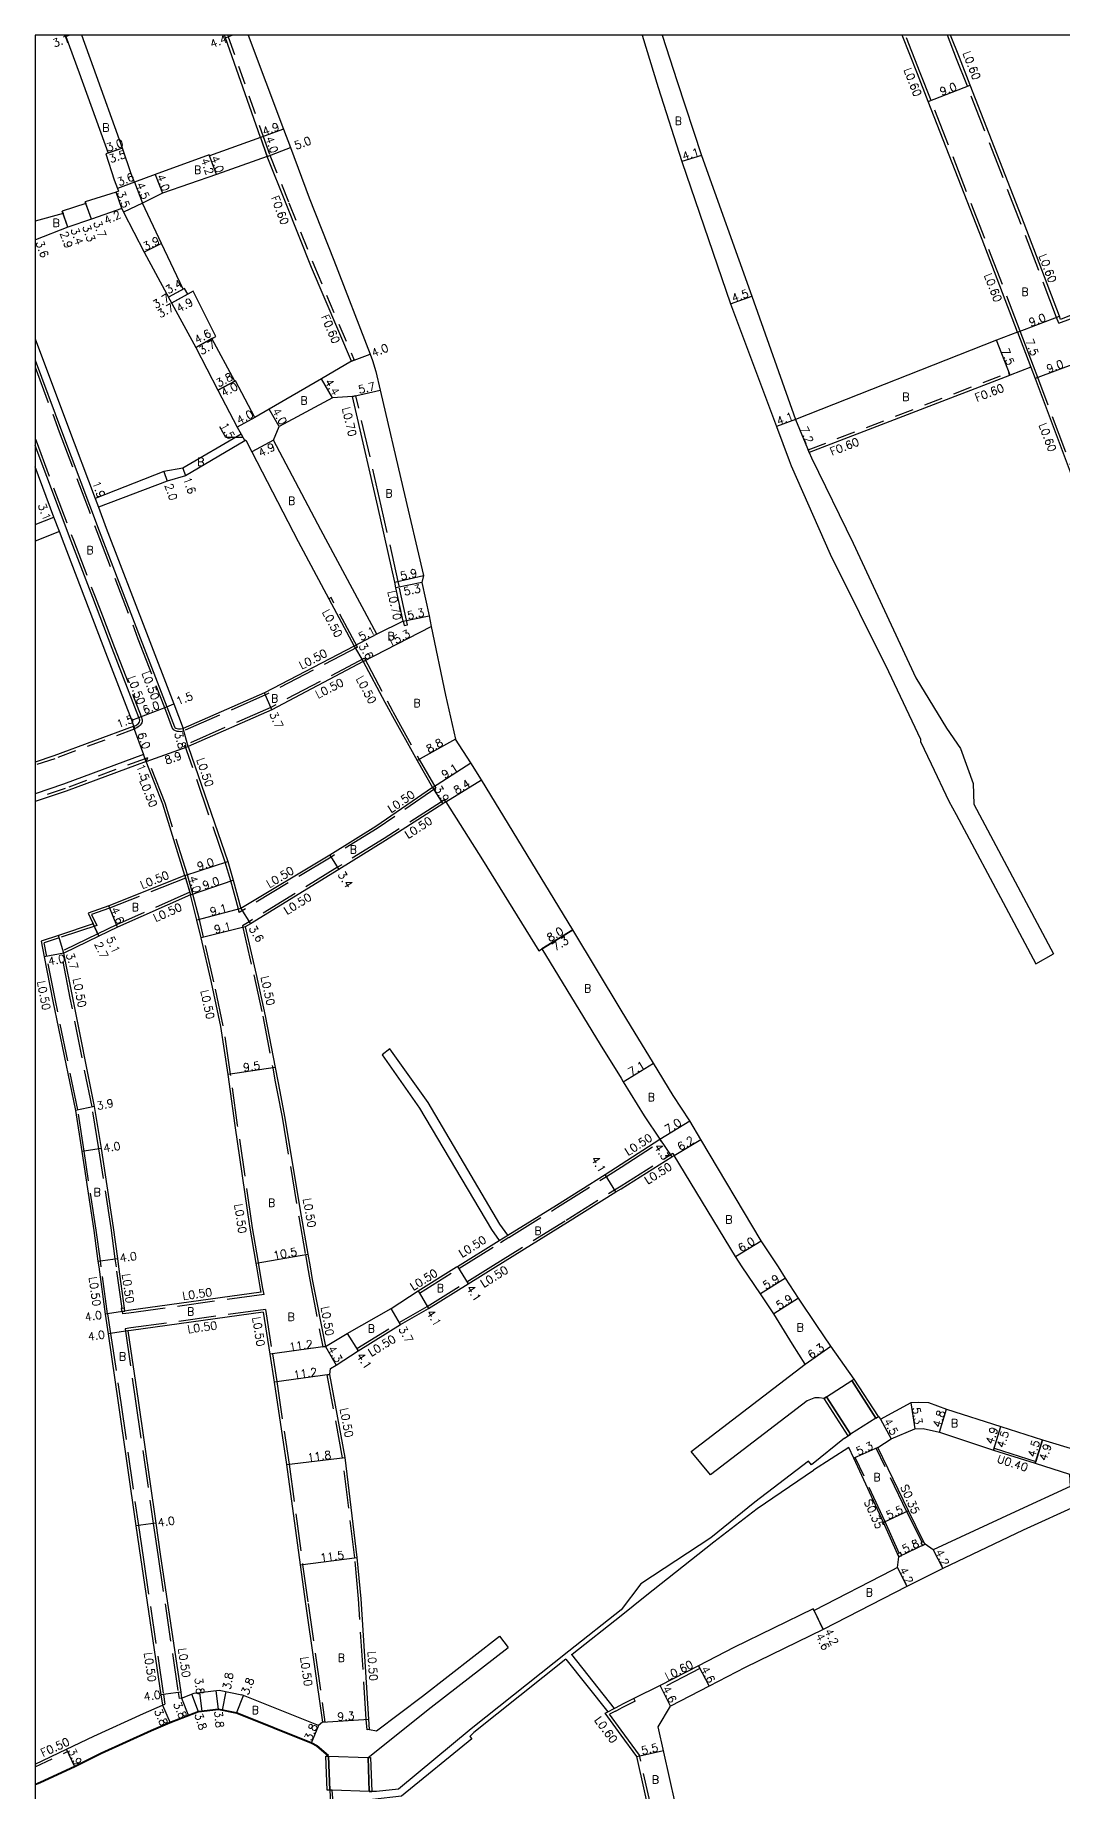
# Model space of a CAD drawing. Header units: metres. Extents: x -800 to 0, y -111000 to -110400.
# Drawn here: x -800 to -594.4, y -110751.3 to -110400 of the extents above; entities that cross this region are included whole.
import ezdxf

# ---------------------------------------------------------------- set-up
doc = ezdxf.new("R2010")
doc.units = ezdxf.units.M
doc.header["$LTSCALE"] = 2.5
doc.linetypes.add('22320', pattern=[2.5, 1.5, -1])
doc.linetypes.add('22330', pattern=[4, 3, -1])
for name, color, linetype in [('2101000', 7, 'Continuous'), ('2102000', 4, 'Continuous'), ('2102001', 191, 'Continuous'), ('2203000', 1, 'Continuous'), ('2213000', 3, 'Continuous'), ('2227000', 1, 'Continuous'), ('2231000', 4, 'Continuous'), ('2232000', 120, '22320'), ('2233000', 120, '22330'), ('2233300', 150, '22330'), ('2235000', 4, 'Continuous'), ('6132000', 60, '61320'), ('9201100', 215, 'Continuous'), ('9201500', 222, 'Continuous'), ('9201600', 215, 'Continuous'), ('9202100', 82, 'Continuous'), ('9203500', 155, 'Continuous'), ('999', 7, 'Continuous')]:
    doc.layers.add(name, color=color, linetype=linetype)
doc.layers.add('9301100', color=1, linetype='Continuous', lineweight=30)
doc.styles.add('Dm_Anotation', font='txt.shx', dxfattribs={"bigfont": 'pscdm.shx'})
doc.linetypes.add('61320', pattern='A,0,[3,dmdr.shx,S=0.25,R=0,X=0,Y=0],1.5,[3,dmdr.shx,S=0.25,R=0,X=0,Y=0]', length=1.5)

msp = doc.modelspace()

# ---------------------------------------------------------------- linework, layer by layer
at = {"layer": '2101000'}
for points in [[(-793.94, -110400), (-793.85, -110400.24), (-791.16, -110407.51)], [(-780.15, -110429.37), (-780.79, -110427.73), (-782.54, -110422.61), (-788.34, -110406.48), (-790.65, -110400)], [(-754.95, -110420.48), (-761.92, -110400.52), (-762.11, -110400)], [(-757.42, -110400), (-750.35, -110418.79), (-748.93, -110422.48), (-745.22, -110432.52), (-740.28, -110445.01), (-733.02, -110463.77), (-732.51, -110465.06), (-731.84, -110467.23), (-730.97, -110470.99), (-726.42, -110490.72), (-722.32, -110508.05), (-722.64, -110509.46), (-721.21, -110516.08), (-720.77, -110518.22), (-717.91, -110532), (-715.93, -110540.75)], [(-678.61, -110400), (-675.39, -110410.48), (-670.66, -110425.26), (-660.92, -110453.72), (-651.74, -110478.27), (-649.15, -110485.07)], [(-674.6, -110400), (-671.58, -110409.26), (-666.74, -110424.04), (-656.68, -110452.22), (-647.9, -110476.83)], [(-603.54, -110459.41), (-610.61, -110440.85), (-621.36, -110413.28), (-623.51, -110407.76), (-626.58, -110400)], [(-594.89, -110456.83), (-595.13, -110456.22), (-602.21, -110437.63), (-612.97, -110410.01), (-615.12, -110404.49), (-616.9, -110400)], [(-791.16, -110407.51), (-785.38, -110423.58), (-785.85, -110423.74), (-784.17, -110428.96), (-783.51, -110430.68), (-783.3, -110431.19)], [(-754.95, -110420.48), (-765.15, -110424.13), (-765.22, -110423.94), (-775.98, -110427.85), (-780.15, -110429.37)], [(-753.61, -110424.25), (-763.74, -110427.87), (-774.54, -110431.58), (-778.51, -110433.56)], [(-736.74, -110465.22), (-744.69, -110446.49), (-749.81, -110433.72), (-753.61, -110424.25)], [(-783.3, -110431.19), (-783.82, -110431.37), (-789.98, -110433.31), (-789.84, -110433.69), (-794.56, -110435.21), (-794.4, -110435.68), (-800, -110437.21)], [(-529.99, -110431.46), (-532.12, -110432.29), (-593.14, -110456.15), (-594.89, -110456.83)], [(-782.64, -110434.67), (-788.73, -110436.79), (-793.43, -110438.41), (-799.9, -110440.91), (-800, -110440.94)], [(-782.64, -110434.67), (-782.3, -110435.37), (-778.22, -110443.38), (-773.67, -110451.79), (-773.05, -110452.95), (-767.87, -110462.48), (-763.44, -110470.98), (-759.57, -110478.39), (-758.79, -110479.8)], [(-756.06, -110476.46), (-759.9, -110469.11), (-760.08, -110469.2), (-764.65, -110460.67), (-763.86, -110460.23), (-768.41, -110451.22), (-769.47, -110451.79), (-770.09, -110450.63), (-770.36, -110450.77), (-774.73, -110441.65), (-778.51, -110433.56)], [(-800, -110460.73), (-793.52, -110478.01), (-788.02, -110492.63)], [(-603.54, -110459.41), (-607.71, -110461.02), (-647.9, -110476.83)], [(-736.74, -110465.22), (-742.73, -110468.7), (-753.16, -110474.77), (-756.06, -110476.46)], [(-600.87, -110466.42), (-604.97, -110468), (-605.08, -110468.04), (-645.15, -110483.48)], [(-600.87, -110466.42), (-600.01, -110468.68), (-587.35, -110502.28), (-577.75, -110527.6), (-574.96, -110535.27), (-563.76, -110564.43), (-553, -110592.35)], [(-740.52, -110472.5), (-751.16, -110478.24)], [(-726.4, -110517.17), (-727.83, -110510.53), (-728.06, -110509.38), (-731.46, -110494.24), (-736.53, -110472.27), (-740.52, -110472.5)], [(-752.31, -110481), (-751.16, -110478.24)], [(-757.84, -110480.97), (-758.07, -110481.11), (-769.91, -110488.1), (-773.61, -110489.17), (-787.35, -110494.41)], [(-758.79, -110479.8), (-770.45, -110486.6)], [(-757.84, -110480.97), (-756.64, -110483.29), (-747.38, -110501.26), (-741.26, -110512.69), (-736.19, -110522.16)], [(-731.66, -110519.8), (-742.87, -110498.89), (-752.31, -110481)], [(-796.23, -110496.37), (-800, -110486.34)], [(-774.24, -110487.27), (-788.02, -110492.63)], [(-770.45, -110486.6), (-774.24, -110487.27)], [(-800, -110497.83), (-796.23, -110496.37)], [(-787.35, -110494.41), (-785.78, -110498.58), (-777.73, -110519.52), (-772.28, -110533.74), (-770.42, -110538.61)], [(-795.14, -110499.27), (-800, -110501.21)], [(-780.23, -110538.17), (-780.69, -110536.96), (-785.83, -110523.54), (-794.22, -110501.71), (-795.14, -110499.27)], [(-726.4, -110517.17), (-731.66, -110519.8)], [(-736.19, -110522.16), (-754.15, -110531.49), (-770.42, -110538.61)], [(-734.36, -110525.26), (-752.66, -110534.88), (-769.42, -110542.27)], [(-734.36, -110525.26), (-730.05, -110533.35), (-728.99, -110535.34), (-728.86, -110535.59), (-723.6, -110545.07), (-720.51, -110550.41)], [(-780.23, -110538.17), (-780.41, -110538.23), (-796.29, -110544.12), (-800, -110545.36)], [(-769.42, -110542.27), (-761.48, -110565.26), (-760.4, -110568.99), (-758.83, -110574.64)], [(-692.45, -110578.92), (-703.46, -110560.85), (-710.71, -110548.92), (-712.85, -110545.5), (-715.93, -110540.75)], [(-777.8, -110545.27), (-793.81, -110551.19), (-800, -110553.27)], [(-770.03, -110568.06), (-774.47, -110553.76), (-777.8, -110545.27)], [(-720.51, -110550.41), (-731.86, -110558.23), (-741.06, -110563.94), (-758.83, -110574.64)], [(-717.87, -110553.32), (-718.46, -110553.73), (-729.92, -110561.04), (-739.24, -110566.81), (-756.95, -110577.71), (-757.98, -110578.32)], [(-717.87, -110553.32), (-710.49, -110564.89), (-699.28, -110583.09), (-698.68, -110582.73), (-686.96, -110601.81), (-682.81, -110608.58)], [(-770.03, -110568.06), (-785.28, -110574.13), (-789.39, -110575.55), (-788.38, -110577.72), (-795.32, -110580.01), (-798.78, -110581.14)], [(-768.91, -110571.9), (-783.53, -110578.39), (-787.24, -110580.17), (-794.23, -110583.54)], [(-755.67, -110646.32), (-755.8, -110645.54), (-757.08, -110638.13), (-759.98, -110618), (-761.39, -110607.81), (-762.85, -110598.2), (-764.74, -110589.44), (-766.82, -110580.47), (-767.63, -110576.96), (-768.91, -110571.9)], [(-757.98, -110578.32), (-755.77, -110587.8), (-753.97, -110596.09), (-751.99, -110606.45), (-751.46, -110609.18), (-751.08, -110611.2), (-750.11, -110616.26), (-746.76, -110636.17), (-745.46, -110643.75), (-745.02, -110646.32)], [(-682.81, -110594.94), (-692.45, -110578.92)], [(-798.78, -110581.14), (-798.16, -110584.31), (-796.43, -110593.16), (-791.95, -110615), (-790.69, -110623.24), (-788.27, -110639.04), (-787.44, -110645.15), (-787.28, -110646.32)], [(-783.25, -110646.32), (-783.48, -110644.61), (-784.32, -110638.43), (-786.74, -110622.64), (-788.13, -110614.23), (-792.49, -110592.48), (-794.23, -110583.54)], [(-651.29, -110646.32), (-654.8, -110641.07), (-666.84, -110620.86), (-669.07, -110617.08), (-672.36, -110612.02), (-676.32, -110605.58), (-680.95, -110598.03), (-682.81, -110594.94)], [(-682.81, -110608.58), (-682.37, -110609.29), (-678.18, -110616.1), (-675.04, -110620.73)], [(-682.81, -110625.76), (-675.04, -110620.73)], [(-705.48, -110639.98), (-695.75, -110633.94), (-686, -110627.83), (-682.81, -110625.76)], [(-682.81, -110630.67), (-672.63, -110624.29), (-672.18, -110624.01)], [(-658.6, -110646.32), (-659.91, -110644.22), (-672.18, -110624.01)], [(-707.92, -110646.32), (-693.53, -110637.39), (-683.82, -110631.31), (-682.81, -110630.67)], [(-715.7, -110646.32), (-715.53, -110646.21), (-707.18, -110641.03)], [(-787.28, -110646.32), (-786, -110655.76), (-785.4, -110659.68), (-783.38, -110673.49), (-779.83, -110698.1), (-778.92, -110704.41), (-774.83, -110731.9), (-774.53, -110733.97)], [(-782.04, -110655.15), (-782.13, -110654.54), (-783.25, -110646.32)], [(-754.78, -110651.38), (-754.92, -110650.68), (-755.67, -110646.32)], [(-745.02, -110646.32), (-744.59, -110648.79), (-741.95, -110662.24)], [(-741.95, -110662.24), (-737.62, -110659.64), (-728.78, -110654.63), (-723.42, -110651.11), (-715.7, -110646.32)], [(-740.93, -110666.64), (-739.76, -110665.94), (-735.37, -110663.07), (-726.95, -110657.85), (-721.33, -110654.64), (-713.37, -110649.7), (-707.92, -110646.32)], [(-646.01, -110665.72), (-648.53, -110661.76), (-652.27, -110655.69), (-654.93, -110651.67), (-658.6, -110646.32)], [(-636.65, -110669.05), (-636.15, -110668.72), (-640.83, -110662.14), (-643.67, -110658.02), (-647.29, -110652.54), (-649.92, -110648.55), (-651.29, -110646.32)], [(-754.36, -110655.35), (-753.05, -110663.75), (-752.18, -110669.33), (-749.72, -110685.84), (-746.98, -110705.9), (-745.9, -110713.7), (-742.55, -110737.36)], [(-781.44, -110659.1), (-779.4, -110673.05), (-775.87, -110697.53), (-774.98, -110703.73), (-770.88, -110731.31), (-770.7, -110732.51)], [(-733.12, -110738.81), (-733.27, -110736.75), (-734.82, -110712.65), (-735.58, -110704.43), (-738, -110684.41), (-741.08, -110667.81), (-740.93, -110666.64)], [(-637.4, -110680.1), (-636.9, -110679.78), (-641.7, -110672.29), (-642.21, -110672.61)], [(-631.85, -110676.54), (-636.65, -110669.05)], [(-631.85, -110676.54), (-631.34, -110676.22), (-630.94, -110676.76), (-624.76, -110673.42), (-623.22, -110673.32), (-621.34, -110673.41), (-617.68, -110674.75), (-606.85, -110678.25), (-598.52, -110680.89), (-591.65, -110682.97)], [(-620.36, -110702.89), (-622, -110701.75), (-622.28, -110701.19), (-625.33, -110695.11), (-631.43, -110682.39), (-628.78, -110680.7), (-624.06, -110678.71), (-622.38, -110678.59), (-619.1, -110679.33), (-608.33, -110682.92)], [(-638.11, -110680.55), (-637.4, -110680.1)], [(-627.52, -110706.43), (-627.23, -110704.25), (-627.49, -110703.68), (-630.33, -110697.39), (-636.27, -110684.55), (-637.26, -110682.41)], [(-608.21, -110682.54), (-608.33, -110682.92)], [(-608.21, -110682.54), (-599.85, -110685.19)], [(-599.85, -110685.19), (-599.97, -110685.57)], [(-599.97, -110685.57), (-593.13, -110687.74)], [(-593.13, -110687.74), (-592.97, -110690.24), (-603.98, -110695.26), (-620.36, -110702.89)], [(-583.08, -110690.94), (-584.1, -110690.9), (-584.72, -110690.87), (-585.08, -110690.85), (-591.25, -110693.85), (-602.36, -110698.92), (-618.43, -110706.62), (-625.66, -110710.2), (-642.35, -110718.78), (-658, -110726.41), (-665.21, -110730.17), (-672.93, -110734.14)], [(-627.52, -110706.43), (-628.66, -110706.99), (-644.19, -110715.01), (-644.37, -110714.65), (-660.24, -110722.44), (-667.33, -110726.09)], [(-667.33, -110726.09), (-674.99, -110730.03)], [(-770.7, -110732.51), (-768.21, -110731.57), (-763.19, -110730.96), (-758.63, -110731.88)], [(-742.55, -110737.36), (-743.35, -110738), (-758.63, -110731.88)], [(-674.99, -110730.03), (-680.23, -110732.61), (-682.81, -110733.88)], [(-800, -110745.72), (-793.73, -110742.77), (-788.29, -110740.15), (-778.35, -110735.64), (-774.53, -110733.97)], [(-773.01, -110737.45), (-767.3, -110735.29), (-763.34, -110734.8), (-759.73, -110735.54)], [(-759.73, -110735.54), (-744.76, -110741.52), (-743.66, -110742.11), (-741.34, -110744.13), (-741.08, -110750.92), (-740.89, -110753.44), (-740.34, -110765.22), (-739.51, -110782.14), (-738.67, -110799.29), (-738.17, -110818.81), (-737.88, -110825.54)], [(-682.81, -110739.94), (-686, -110735.57), (-685.48, -110735.29)], [(-684.17, -110734.6), (-682.81, -110733.88)], [(-675.37, -110738.27), (-672.93, -110734.14)], [(-800, -110749.89), (-798.86, -110749.38), (-792.06, -110746.29), (-786.71, -110743.61), (-776.75, -110739.09), (-773.01, -110737.45)], [(-648.8, -110848.31), (-649.27, -110846.6), (-652.95, -110833.07), (-659.27, -110807.05), (-661.69, -110797.09), (-669.71, -110763.57), (-675.37, -110738.27)], [(-654.11, -110849.75), (-654.58, -110848.04), (-658.27, -110834.45), (-664.52, -110808.33), (-667.01, -110798.47), (-675.07, -110764.79), (-679.68, -110744.22), (-682.81, -110739.94)], [(-733.42, -110744.43), (-733.16, -110751.23), (-732.66, -110751.21)]]:
    msp.add_lwpolyline(points, dxfattribs=at)
at = {"layer": '2102000'}
for points in [[(-649.15, -110485.07), (-648.75, -110486.13), (-641, -110503.75), (-629.29, -110527.25), (-622.91, -110540.77), (-622.93, -110541.22), (-620.8, -110545.69), (-617.26, -110553.18), (-615.75, -110555.81), (-605.3, -110575.45), (-599.85, -110585.69)], [(-645.15, -110483.48), (-644.74, -110484.53), (-636.41, -110501.55), (-623.84, -110528.54), (-617.7, -110538.59), (-614.92, -110542.67), (-612.35, -110549.64), (-612.23, -110553.8), (-601.79, -110573.44), (-596.33, -110583.68)], [(-705.48, -110639.98), (-707.03, -110637.77), (-721.41, -110613.45), (-729.03, -110602.67), (-730.62, -110603.89), (-723.09, -110614.54), (-708.71, -110638.85), (-707.18, -110641.03)], [(-754.78, -110651.38), (-781.31, -110655.05), (-782.04, -110655.15)], [(-754.36, -110655.35), (-780.76, -110659.01), (-781.44, -110659.1)], [(-668.81, -110683.19), (-646.01, -110665.72)], [(-642.21, -110672.61), (-643.16, -110672.46), (-644.08, -110672.48), (-644.26, -110672.52), (-645.25, -110672.92), (-645.58, -110673.11), (-664.91, -110687.87)], [(-638.11, -110680.55), (-644.71, -110685.91), (-645.3, -110685.14), (-656.08, -110693.35), (-664.85, -110700.5), (-678.87, -110709.69), (-682.81, -110714.85)], [(-637.26, -110682.41), (-644.34, -110686.92)], [(-682.81, -110716), (-677.97, -110712.17), (-664.26, -110701.29), (-655.58, -110694.63), (-644.34, -110686.92)], [(-682.81, -110714.85), (-693.26, -110723.13), (-712.77, -110738.7), (-727.34, -110750.71), (-731.73, -110751.21), (-732.66, -110751.21)], [(-692.7, -110723.83), (-692.6, -110723.75), (-682.81, -110716)], [(-733.12, -110738.81), (-731.75, -110739.1), (-722.54, -110732.13), (-707.11, -110720.17)], [(-733.42, -110744.43), (-720.78, -110734.31), (-705.39, -110722.38)], [(-693.83, -110724.74), (-712.24, -110739.42), (-713.07, -110740.2), (-712.66, -110740.64), (-726.73, -110752.15), (-732.52, -110752.81)], [(-693.83, -110724.74), (-685.48, -110735.29)], [(-692.7, -110723.83), (-684.17, -110734.6)]]:
    msp.add_lwpolyline(points, dxfattribs=at)
at = {"layer": '2102001'}
for points in [[(-599.85, -110585.69), (-596.33, -110583.68)], [(-664.91, -110687.87), (-668.81, -110683.19)], [(-707.11, -110720.17), (-705.39, -110722.38)]]:
    msp.add_lwpolyline(points, dxfattribs=at)
at = {"layer": '2203000'}
for points in [[(-636.65, -110669.05), (-631.85, -110676.54), (-631.34, -110676.22), (-636.15, -110668.72)], [(-637.4, -110680.1), (-642.21, -110672.61), (-641.7, -110672.29), (-636.9, -110679.78)], [(-741.58, -110750.94), (-741.84, -110744.15), (-741.34, -110744.13), (-741.08, -110750.92)], [(-733.16, -110751.23), (-733.42, -110744.43), (-732.92, -110744.42), (-732.66, -110751.21)]]:
    msp.add_lwpolyline(points, close=True, dxfattribs=at)
at = {"layer": '2213000'}
for points in [[(-787, -110516.32), (-788.48, -110512.47)], [(-780.23, -110538.17), (-779.88, -110538.04), (-779.69, -110537.92), (-779.53, -110537.8), (-779.34, -110537.62), (-779.22, -110537.47), (-779.15, -110537.32), (-779.07, -110537.07), (-779.07, -110536.99)], [(-772.14, -110538.31), (-772.03, -110538.44), (-771.86, -110538.55), (-771.57, -110538.66), (-771.29, -110538.69), (-770.95, -110538.7), (-770.42, -110538.61)], [(-777.8, -110545.27), (-778.01, -110544.7), (-778.32, -110543.86)]]:
    msp.add_lwpolyline(points, dxfattribs=at)
at = {"layer": '2227000'}
for points in [[(-800, -110465), (-794.7, -110479.12), (-787.19, -110499.1), (-778.96, -110520.51), (-773.68, -110534.28), (-772.14, -110538.31)], [(-792.81, -110501.19), (-800, -110482.08)], [(-788.48, -110512.47), (-792.81, -110501.19)], [(-779.07, -110536.99), (-779.29, -110536.43), (-784.57, -110522.64), (-787, -110516.32)], [(-778.32, -110543.86), (-794.31, -110549.78), (-800, -110551.69)]]:
    msp.add_lwpolyline(points, dxfattribs=at)
at = {"layer": '2231000'}
msp.add_lwpolyline([(-608.33, -110682.92), (-599.97, -110685.57)], dxfattribs=at)
at = {"layer": '2232000'}
for points in [[(-761.47, -110400), (-761.36, -110400.32), (-754.39, -110420.28), (-753.05, -110424.02), (-749.26, -110433.5), (-744.14, -110446.26), (-736.19, -110465), (-736.74, -110465.22)], [(-754.95, -110420.48), (-753.61, -110424.25)], [(-645.15, -110483.48), (-645.38, -110482.93), (-605.29, -110467.48), (-605.08, -110468.04)], [(-780.02, -110538.73), (-780.2, -110538.8), (-796.09, -110544.68), (-800, -110545.99)], [(-780.02, -110538.73), (-780.05, -110538.64), (-780.23, -110538.17)], [(-777.55, -110544.53), (-778.01, -110544.7), (-794.01, -110550.63), (-800, -110552.64)], [(-777.55, -110544.53), (-777.8, -110545.27)], [(-800, -110746.27), (-793.52, -110743.22), (-793.73, -110742.77)]]:
    msp.add_lwpolyline(points, dxfattribs=at)
at = {"layer": '2233000'}
for points in [[(-602.98, -110459.2), (-610.06, -110440.63), (-620.8, -110413.06), (-622.95, -110407.54), (-625.93, -110400)], [(-595.24, -110457.61), (-595.69, -110456.43), (-602.77, -110437.85), (-613.53, -110410.23), (-615.68, -110404.71), (-617.54, -110400)], [(-595.24, -110457.61), (-592.92, -110456.71), (-531.9, -110432.85), (-529.22, -110431.8)], [(-603.54, -110459.41), (-600.87, -110466.42)], [(-552.44, -110592.13), (-563.2, -110564.21), (-574.4, -110535.06), (-577.19, -110527.39), (-586.79, -110502.07), (-599.45, -110468.47), (-600.31, -110466.2), (-602.98, -110459.2)], [(-800, -110466.42), (-795.17, -110479.3), (-787.66, -110499.27), (-779.43, -110520.69), (-774.15, -110534.46), (-772.57, -110538.57), (-772.36, -110538.82), (-772.1, -110539), (-771.68, -110539.15), (-771.32, -110539.18), (-770.92, -110539.21), (-770.27, -110539.09)], [(-726.4, -110517.17), (-726.21, -110518.05), (-725.52, -110517.9), (-727.14, -110510.38), (-727.38, -110509.23), (-730.77, -110494.09), (-735.84, -110472.12), (-736.53, -110472.27)], [(-800, -110480.66), (-799.82, -110481.13), (-792.35, -110501.01), (-788.01, -110512.29), (-786.53, -110516.14), (-784.1, -110522.46), (-778.82, -110536.25), (-778.56, -110536.91), (-778.58, -110537.15), (-778.68, -110537.5), (-778.79, -110537.74), (-778.97, -110537.96), (-779.21, -110538.18), (-779.4, -110538.33), (-779.66, -110538.49), (-780.05, -110538.64)], [(-735.51, -110522.37), (-740.82, -110512.46), (-741.26, -110512.69)], [(-735.51, -110522.37), (-753.94, -110531.94), (-770.27, -110539.09)], [(-734.15, -110524.59), (-752.88, -110534.43), (-770.04, -110542)], [(-734.15, -110524.59), (-729.61, -110533.11)], [(-729.61, -110533.11), (-728.55, -110535.11)], [(-728.55, -110535.11), (-728.42, -110535.35), (-723.16, -110544.82), (-719.85, -110550.56)], [(-719.85, -110550.56), (-731.59, -110558.65), (-740.8, -110564.36), (-759.16, -110575.42), (-759.32, -110574.75), (-760.88, -110569.13), (-761.96, -110565.4), (-770.04, -110542)], [(-755.16, -110646.32), (-755.31, -110645.45), (-756.59, -110638.05), (-759.49, -110617.93), (-760.89, -110607.74), (-762.36, -110598.11), (-764.25, -110589.33), (-766.33, -110580.36), (-767.15, -110576.83), (-768.43, -110571.77), (-769.55, -110567.91), (-774, -110553.59), (-777.55, -110544.53)], [(-717.87, -110553.32), (-718.16, -110552.91), (-718.74, -110553.31), (-730.18, -110560.62), (-739.5, -110566.38), (-757.21, -110577.28), (-758.55, -110578.08), (-758.46, -110578.44), (-756.26, -110587.91), (-754.46, -110596.19), (-752.48, -110606.54), (-751.96, -110609.27), (-751.57, -110611.29), (-750.6, -110616.35), (-747.26, -110636.26), (-745.95, -110643.84), (-745.52, -110646.32)], [(-769.89, -110568.54), (-785.11, -110574.6), (-788.7, -110575.84), (-787.69, -110578.02), (-795.17, -110580.48), (-798.2, -110581.48)], [(-770.03, -110568.06), (-769.89, -110568.54), (-769.06, -110571.4), (-768.91, -110571.9)], [(-769.06, -110571.4), (-783.74, -110577.93), (-787.46, -110579.72), (-794.8, -110583.26)], [(-786.78, -110646.32), (-786.95, -110645.08), (-787.78, -110638.97), (-790.2, -110623.17), (-791.46, -110614.91), (-795.94, -110593.06), (-797.67, -110584.21), (-798.2, -110581.48)], [(-783.75, -110646.32), (-783.97, -110644.68), (-784.82, -110638.5), (-787.23, -110622.72), (-788.62, -110614.32), (-792.98, -110592.58), (-794.8, -110583.26)], [(-682.81, -110626.36), (-674.77, -110621.15), (-675.04, -110620.73)], [(-705.22, -110640.4), (-695.49, -110634.37), (-685.73, -110628.25), (-682.81, -110626.36)], [(-682.81, -110630.08), (-672.44, -110623.59), (-672.18, -110624.01)], [(-708.87, -110646.32), (-693.79, -110636.96), (-684.09, -110630.88), (-682.81, -110630.08)], [(-707.18, -110641.03), (-705.48, -110639.98)], [(-705.22, -110640.4), (-706.92, -110641.46)], [(-714.75, -110646.32), (-706.92, -110641.46)], [(-785.5, -110655.68), (-786.78, -110646.32)], [(-782.62, -110654.61), (-783.75, -110646.32)], [(-754.19, -110651.8), (-754.43, -110650.59), (-755.16, -110646.32)], [(-745.52, -110646.32), (-745.08, -110648.88), (-742.45, -110662.31), (-741.95, -110662.24)], [(-723.42, -110651.11), (-723.15, -110651.53), (-715.26, -110646.64)], [(-715.26, -110646.64), (-714.75, -110646.32)], [(-713.63, -110649.27), (-708.87, -110646.32)], [(-735.37, -110663.07), (-735.65, -110662.65), (-727.21, -110657.42), (-721.58, -110654.2), (-713.63, -110649.27)], [(-754.19, -110651.8), (-781.24, -110655.54), (-782.47, -110655.71), (-782.54, -110655.22)], [(-753.94, -110654.79), (-780.83, -110658.51), (-782.01, -110658.68)], [(-753.94, -110654.79), (-752.55, -110663.68), (-751.68, -110669.25), (-749.22, -110685.77), (-746.49, -110705.83), (-745.4, -110713.63), (-742.05, -110737.33), (-742.55, -110737.36)], [(-785.5, -110655.68), (-784.9, -110659.61), (-782.89, -110673.42), (-779.33, -110698.03), (-778.42, -110704.33), (-774.34, -110731.83), (-774.05, -110733.76)], [(-782.01, -110658.68), (-779.9, -110673.12), (-776.37, -110697.6), (-775.47, -110703.8), (-771.37, -110731.39), (-771.19, -110732.59)], [(-733.12, -110738.81), (-733.62, -110738.85), (-733.77, -110736.78), (-735.32, -110712.69), (-736.08, -110704.48), (-738.5, -110684.49), (-741.58, -110667.88), (-741.08, -110667.81)], [(-667.05, -110726.62), (-674.72, -110730.56)], [(-667.05, -110726.62), (-667.33, -110726.09)], [(-674.72, -110730.56), (-674.99, -110730.03)], [(-774.53, -110733.97), (-774.05, -110733.76)], [(-770.7, -110732.51), (-771.19, -110732.59)], [(-685.48, -110735.29), (-684.17, -110734.6)], [(-683.89, -110735.13), (-685.11, -110735.77)], [(-683.89, -110735.13), (-682.81, -110734.56)], [(-679.97, -110733.15), (-682.81, -110734.56)], [(-679.97, -110733.15), (-680.23, -110732.61)], [(-682.81, -110738.92), (-685.11, -110735.77)], [(-653.38, -110850.17), (-654, -110847.88), (-657.69, -110834.31), (-663.93, -110808.18), (-666.43, -110798.32), (-674.49, -110764.66), (-679.12, -110743.97), (-682.81, -110738.92)], [(-737.36, -110825.96), (-737.67, -110818.79), (-738.17, -110799.27), (-739.01, -110782.11), (-739.84, -110765.2), (-740.4, -110753.41), (-740.57, -110750.94), (-741.08, -110750.92)]]:
    msp.add_lwpolyline(points, dxfattribs=at)
at = {"layer": '2233300'}
for points in [[(-631.75, -110682.53), (-631.43, -110682.39)], [(-622.59, -110701.35), (-625.64, -110695.27), (-631.75, -110682.53)], [(-635.95, -110684.41), (-636.27, -110684.55)], [(-627.17, -110703.54), (-630.01, -110697.25), (-635.95, -110684.41)]]:
    msp.add_lwpolyline(points, dxfattribs=at)
at = {"layer": '2235000'}
for points in [[(-782.68, -110655.24), (-782.54, -110655.22), (-782.04, -110655.15), (-782.13, -110654.54), (-782.62, -110654.61), (-782.77, -110654.63)], [(-627.23, -110704.25), (-626.68, -110704), (-626.93, -110703.43), (-627.17, -110703.54), (-627.49, -110703.68)], [(-622.54, -110702.02), (-622, -110701.75), (-622.28, -110701.19), (-622.59, -110701.35), (-622.82, -110701.46)]]:
    msp.add_lwpolyline(points, close=True, dxfattribs=at)
at = {"layer": '6132000'}
for points in [[(-773.06, -110737.31), (-767.33, -110735.14), (-763.33, -110734.65), (-759.68, -110735.39)], [(-759.68, -110735.39), (-744.7, -110741.39), (-743.58, -110741.99), (-741.3, -110743.97)], [(-800, -110749.73), (-798.92, -110749.24), (-792.12, -110746.16), (-786.77, -110743.47), (-776.81, -110738.95), (-773.06, -110737.31)]]:
    msp.add_lwpolyline(points, dxfattribs=at)
at = {"layer": '9201100'}
for points in [[(-793.85, -110400.24), (-793.18, -110400)], [(-761.92, -110400.52), (-760.58, -110400)], [(-621.36, -110413.28), (-612.97, -110410.01)], [(-750.35, -110418.79), (-754.95, -110420.48)], [(-782.54, -110422.61), (-785.85, -110423.74)], [(-782.54, -110422.61), (-785.38, -110423.58)], [(-754.95, -110420.48), (-753.61, -110424.25)], [(-753.61, -110424.25), (-748.93, -110422.48)], [(-763.74, -110427.87), (-765.22, -110423.94)], [(-763.74, -110427.87), (-765.15, -110424.13)], [(-666.74, -110424.04), (-670.66, -110425.26)], [(-780.15, -110429.37), (-783.51, -110430.68)], [(-780.15, -110429.37), (-778.51, -110433.56)], [(-775.98, -110427.85), (-774.54, -110431.58)], [(-788.73, -110436.79), (-789.98, -110433.31)], [(-782.64, -110434.67), (-783.82, -110431.37)], [(-793.43, -110438.41), (-794.56, -110435.21)], [(-793.43, -110438.41), (-794.4, -110435.68)], [(-788.73, -110436.79), (-789.84, -110433.69)], [(-778.51, -110433.56), (-782.3, -110435.37)], [(-800, -110440.64), (-799.9, -110440.91)], [(-774.73, -110441.65), (-778.22, -110443.38)], [(-770.09, -110450.63), (-773.35, -110452.38)], [(-770.36, -110450.77), (-773.35, -110452.38)], [(-768.41, -110451.22), (-772.72, -110453.56)], [(-769.47, -110451.79), (-772.72, -110453.56)], [(-660.92, -110453.72), (-656.68, -110452.22)], [(-603.54, -110459.41), (-595.13, -110456.22)], [(-767.87, -110462.48), (-763.86, -110460.23)], [(-764.65, -110460.67), (-767.87, -110462.48)], [(-604.97, -110468), (-607.71, -110461.02)], [(-603.54, -110459.41), (-600.87, -110466.42)], [(-736.74, -110465.22), (-733.02, -110463.77)], [(-591.59, -110465.51), (-600.01, -110468.68)], [(-763.44, -110470.98), (-759.9, -110469.11)], [(-760.08, -110469.2), (-763.44, -110470.98)], [(-740.52, -110472.5), (-742.73, -110468.7)], [(-736.53, -110472.27), (-730.97, -110470.99)], [(-751.16, -110478.24), (-753.16, -110474.77)], [(-756.06, -110476.46), (-759.57, -110478.39)], [(-647.9, -110476.83), (-651.74, -110478.27)], [(-647.9, -110476.83), (-645.15, -110483.48)], [(-758.79, -110479.8), (-758.07, -110481.11)], [(-752.31, -110481), (-756.64, -110483.29)], [(-774.24, -110487.27), (-773.61, -110489.17)], [(-770.45, -110486.6), (-769.91, -110488.1)], [(-788.02, -110492.63), (-787.35, -110494.41)], [(-795.14, -110499.27), (-796.23, -110496.37)], [(-728.06, -110509.38), (-722.32, -110508.05)], [(-722.64, -110509.46), (-727.83, -110510.53)], [(-726.4, -110517.17), (-721.21, -110516.08)], [(-731.66, -110519.8), (-736.19, -110522.16)], [(-734.36, -110525.26), (-720.77, -110518.22)], [(-736.19, -110522.16), (-734.36, -110525.26)], [(-752.66, -110534.88), (-754.15, -110531.49)], [(-779.29, -110536.43), (-773.68, -110534.28)], [(-773.68, -110534.28), (-772.28, -110533.74)], [(-780.69, -110536.96), (-779.29, -110536.43)], [(-780.41, -110538.23), (-778.32, -110543.86)], [(-769.42, -110542.27), (-770.42, -110538.61)], [(-777.8, -110545.27), (-769.42, -110542.27)], [(-715.93, -110540.75), (-723.6, -110545.07)], [(-777.8, -110545.27), (-778.32, -110543.86)], [(-720.51, -110550.41), (-712.85, -110545.5)], [(-717.87, -110553.32), (-710.71, -110548.92)], [(-720.51, -110550.41), (-718.46, -110553.73)], [(-770.03, -110568.06), (-761.48, -110565.26)], [(-741.06, -110563.94), (-739.24, -110566.81)], [(-770.03, -110568.06), (-768.91, -110571.9)], [(-768.91, -110571.9), (-760.4, -110568.99)], [(-789.39, -110575.55), (-787.24, -110580.17)], [(-783.53, -110578.39), (-785.28, -110574.13)], [(-758.83, -110574.64), (-767.63, -110576.96)], [(-758.83, -110574.64), (-756.95, -110577.71)], [(-794.23, -110583.54), (-795.32, -110580.01)], [(-787.24, -110580.17), (-788.38, -110577.72)], [(-757.98, -110578.32), (-766.82, -110580.47)], [(-699.28, -110583.09), (-692.45, -110578.92)], [(-692.45, -110578.92), (-698.68, -110582.73)], [(-794.23, -110583.54), (-798.16, -110584.31)], [(-682.37, -110609.29), (-676.32, -110605.58)], [(-751.99, -110606.45), (-761.39, -110607.81)], [(-788.13, -110614.23), (-791.95, -110615)], [(-675.04, -110620.73), (-669.07, -110617.08)], [(-786.74, -110622.64), (-790.69, -110623.24)], [(-675.04, -110620.73), (-672.63, -110624.29)], [(-672.18, -110624.01), (-666.84, -110620.86)], [(-683.82, -110631.31), (-686, -110627.83)], [(-755.8, -110645.54), (-745.46, -110643.75)], [(-659.91, -110644.22), (-654.8, -110641.07)], [(-787.44, -110645.15), (-783.48, -110644.61)], [(-715.53, -110646.21), (-713.37, -110649.7)], [(-723.42, -110651.11), (-721.33, -110654.64)], [(-649.92, -110648.55), (-654.93, -110651.67)], [(-726.95, -110657.85), (-728.78, -110654.63)], [(-647.29, -110652.54), (-652.27, -110655.69)], [(-782.04, -110655.15), (-786, -110655.76)], [(-781.44, -110659.1), (-785.4, -110659.68)], [(-737.62, -110659.64), (-735.37, -110663.07)], [(-741.95, -110662.24), (-753.05, -110663.75)], [(-741.95, -110662.24), (-739.76, -110665.94)], [(-646.01, -110665.72), (-640.83, -110662.14)], [(-741.08, -110667.81), (-752.18, -110669.33)], [(-624.84, -110673.46), (-624.06, -110678.71)], [(-619.1, -110679.33), (-617.68, -110674.75)], [(-630.94, -110676.76), (-628.78, -110680.7)], [(-608.33, -110682.92), (-606.85, -110678.25)], [(-608.21, -110682.54), (-606.85, -110678.25)], [(-631.43, -110682.39), (-636.27, -110684.55)], [(-599.97, -110685.57), (-598.52, -110680.89)], [(-598.52, -110680.89), (-599.85, -110685.19)], [(-749.72, -110685.84), (-738, -110684.41)], [(-625.33, -110695.11), (-630.33, -110697.39)], [(-775.87, -110697.53), (-779.83, -110698.1)], [(-622, -110701.75), (-627.23, -110704.25)], [(-620.36, -110702.89), (-618.43, -110706.62)], [(-746.98, -110705.9), (-735.58, -110704.43)], [(-627.52, -110706.43), (-625.66, -110710.2)], [(-644.37, -110714.65), (-642.35, -110718.78)], [(-642.35, -110718.78), (-644.19, -110715.01)], [(-667.33, -110726.09), (-665.21, -110730.17)], [(-770.88, -110731.31), (-774.83, -110731.9)], [(-767.3, -110735.29), (-768.64, -110731.73)], [(-766.6, -110735.2), (-767.06, -110731.43)], [(-763.34, -110734.8), (-763.8, -110731.03)], [(-762.54, -110734.96), (-761.78, -110731.24)], [(-759.73, -110735.54), (-758.32, -110732.01)], [(-672.93, -110734.14), (-674.99, -110730.03)], [(-774.53, -110733.97), (-773.01, -110737.45)], [(-770.7, -110732.51), (-769.31, -110736.05)], [(-743.35, -110738), (-744.76, -110741.52)], [(-742.55, -110737.36), (-733.27, -110736.75)], [(-792.06, -110746.29), (-793.73, -110742.77)], [(-679.68, -110744.22), (-674.31, -110743.02)]]:
    msp.add_lwpolyline(points, dxfattribs=at)
at = {"layer": '9201600'}
msp.add_lwpolyline([(-758.45, -110480.42), (-761.88, -110480.45), (-763.05, -110478.32)], dxfattribs=at)
at = {"layer": '9301100'}
for points in [[(-641.7, -110672.29), (-636.65, -110669.05), (-631.85, -110676.54), (-636.9, -110679.78)], [(-733.16, -110751.23), (-740.57, -110750.94), (-741.08, -110750.92), (-741.34, -110744.13), (-733.42, -110744.43)]]:
    msp.add_lwpolyline(points, close=True, dxfattribs=at)
at = {"layer": '999'}
msp.add_lwpolyline([(-800, -111000), (0, -111000), (0, -110400), (-800, -110400)], close=True, dxfattribs=at)

# ---------------------------------------------------------------- texts
at = {"layer": '9201500', "style": 'Dm_Anotation'}
for s, rotation, p in [('3.1', 19.9981, (-796.17, -110402.46)), ('4.4', 21.1672, (-764.63, -110402.58)), ('9.0', 21.2905, (-618.69, -110412.14)), ('4.9', 20.1408, (-754.19, -110420.09)), ('3.0', 18.8541, (-785.44, -110423.32)), ('4.0', 289.6362, (-753.97, -110420.55)), ('5.0', 20.7402, (-747.81, -110422.91)), ('4.1', 17.3108, (-670.26, -110425.03)), ('3.5', 18.8541, (-784.91, -110425.58)), ('4.2', 290.6222, (-766.92, -110424.91)), ('4.0', 290.6222, (-764.91, -110424.47)), ('3.6', 21.3067, (-783.21, -110430.2)), ('4.5', 291.4035, (-779.81, -110429.8)), ('4.0', 291.0497, (-775.74, -110428.19)), ('3.5', 289.5596, (-783.67, -110431.48)), ('4.2', 25.6351, (-785.74, -110437.91)), ('2.9', 289.5602, (-795.07, -110439.57)), ('3.4', 289.5602, (-792.93, -110438.85)), ('3.3', 289.7217, (-790.59, -110438.27)), ('3.7', 289.7217, (-788.37, -110437.46)), ('3.9', 26.3378, (-777.95, -110443.13)), ('3.6', 289.7881, (-799.91, -110441.45)), ('3.4', 29.359, (-773.38, -110451.82)), ('4.5', 19.5287, (-660.34, -110453.41)), ('3.7', 29.359, (-775.89, -110454.73)), ('3.7', 29.359, (-774.99, -110456.61)), ('4.9', 29.359, (-771.2, -110455.52)), ('9.0', 20.7892, (-600.87, -110458.29)), ('4.6', 29.3591, (-767.6, -110461.78)), ('3.7', 29.3591, (-766.72, -110463.97)), ('7.5', 290.858, (-601.94, -110461.1)), ('4.0', 21.1762, (-732.35, -110464.38)), ('7.5', 291.4369, (-606.83, -110462.98)), ('9.0', 20.639, (-597.33, -110467.57)), ('3.8', 27.8576, (-763.3, -110470.43)), ('4.0', 27.8576, (-762.28, -110472.36)), ('4.4', 300.1997, (-742.12, -110469.26)), ('5.7', 12.991, (-735.16, -110471.7)), ('4.0', 28.8225, (-759.16, -110477.88)), ('4.0', 300.0272, (-752.64, -110475.17)), ('4.1', 20.6505, (-651.35, -110478.02)), ('1.5', 298.8225, (-762.99, -110478.01)), ('7.2', 292.4434, (-647.04, -110478.64)), ('4.9', 27.8288, (-754.84, -110484.42)), ('1.9', 290.6145, (-788.62, -110489.5)), ('1.6', 289.6872, (-770.44, -110488.7)), ('2.0', 288.1915, (-774.09, -110489.96)), ('3.1', 290.6118, (-799.47, -110493.99)), ('5.9', 12.9847, (-726.77, -110508.98)), ('5.3', 11.6131, (-726.11, -110512.07)), ('5.3', 11.8718, (-725.39, -110516.86)), ('5.1', 27.5099, (-734.79, -110521.14)), ('15.3', 27.3751, (-729.04, -110522.39)), ('3.6', 300.4697, (-735.34, -110522.1)), ('1.5', 20.968, (-771.43, -110534)), ('6.0', 20.9701, (-778.13, -110535.8)), ('1.5', 20.9682, (-783.33, -110538.6)), ('3.7', 293.7759, (-753.17, -110535.7)), ('6.0', 290.3244, (-779.57, -110539.73)), ('3.8', 285.2428, (-772.16, -110539.56)), ('8.8', 29.3832, (-721.21, -110543.61)), ('8.9', 19.643, (-773.74, -110545.85)), ('9.1', 32.6268, (-718.08, -110548.74)), ('1.5', 290.3244, (-779.78, -110546.1)), ('8.4', 31.5523, (-715.71, -110551.87)), ('3.9', 301.7668, (-720.24, -110550.66)), ('9.0', 18.1406, (-767.31, -110567.06)), ('4.0', 286.2438, (-769.28, -110568.37)), ('9.0', 18.8681, (-766.2, -110570.87)), ('3.4', 302.3746, (-739.54, -110567.83)), ('9.1', 14.7573, (-764.8, -110576.11)), ('4.6', 292.3683, (-784.92, -110574.74)), ('9.1', 13.6623, (-763.98, -110579.68)), ('5.1', 294.8703, (-785.81, -110580.66)), ('3.6', 301.5076, (-757.32, -110578.64)), ('8.0', 31.4046, (-697.05, -110581.36)), ('7.3', 31.4046, (-696, -110583.23)), ('4.0', 11.0639, (-797.24, -110586.02)), ('3.7', 287.1382, (-793.86, -110583.76)), ('2.7', 294.8703, (-788.18, -110581.74)), ('9.5', 8.2465, (-758.28, -110607.26)), ('7.1', 31.5522, (-680.76, -110608.18)), ('3.9', 11.3279, (-787.53, -110614.93)), ('7.0', 31.4881, (-673.47, -110619.66)), ('4.0', 8.6979, (-786.22, -110623.37)), ('4.3', 304.1616, (-676.27, -110622.31)), ('6.2', 30.5269, (-670.94, -110623.16)), ('4.1', 302.0632, (-688.88, -110624.74)), ('6.0', 31.6709, (-658.77, -110643.4)), ('4.0', 7.7624, (-782.97, -110645.35)), ('10.5', 9.7887, (-752.23, -110644.82)), ('4.1', 301.8225, (-713.81, -110650.5)), ('5.9', 31.9087, (-653.83, -110650.87)), ('5.9', 32.3655, (-651.18, -110654.89)), ('4.0', 8.722, (-789.93, -110657.17)), ('3.7', 299.588, (-727.38, -110658.72)), ('4.1', 300.7169, (-721.79, -110655.43)), ('4.0', 8.3698, (-789.34, -110661.07)), ('11.2', 7.759, (-749.1, -110663.11)), ('6.3', 34.5981, (-644.79, -110664.76)), ('4.3', 300.6391, (-741.58, -110662.66)), ('4.1', 303.2638, (-735.79, -110664.08)), ('11.2', 7.759, (-748.23, -110668.69)), ('5.3', 278.4727, (-624.58, -110674.49)), ('4.8', 72.8443, (-618.96, -110678.54)), ('4.5', 298.6908, (-630.36, -110677.14)), ('4.9', 72.4364, (-608.39, -110681.91)), ('4.5', 72.4364, (-606.21, -110682.64)), ('5.3', 24.0896, (-635.35, -110684.03)), ('4.5', 72.7601, (-600.01, -110684.51)), ('4.9', 72.4364, (-597.7, -110685.22)), ('11.8', 6.9555, (-745.46, -110685.22)), ('4.0', 8.217, (-775.36, -110698.26)), ('5.5', 24.5185, (-629.33, -110696.83)), ('11.5', 7.3461, (-742.88, -110705.27)), ('5.8', 25.5487, (-626.1, -110703.6)), ('4.2', 297.3058, (-620.04, -110703.29)), ('4.2', 296.295, (-627.21, -110706.84)), ('4.6', 295.9686, (-643.93, -110720.07)), ('4.2', 295.9686, (-642.17, -110719.1)), ('3.8', 80.4371, (-760.91, -110730.91)), ('4.6', 297.3826, (-666.91, -110726.66)), ('4.0', 8.4468, (-778.17, -110733.08)), ('3.8', 276.4634, (-768.09, -110728.51)), ('3.8', 68.1942, (-757.38, -110732.02)), ('4.6', 296.5831, (-674.59, -110730.61)), ('3.8', 293.6146, (-776.22, -110735.1)), ('3.8', 293.6169, (-772.41, -110733.69)), ('3.8', 275.6203, (-764.15, -110735.15)), ('9.3', 3.7748, (-739.51, -110737.06)), ('3.8', 287.2691, (-768.13, -110735.8)), ('3.8', 68.1944, (-744.74, -110741.21)), ('5.5', 12.619, (-678.58, -110743.87)), ('3.9', 295.4126, (-793.49, -110743.04))]:
    msp.add_text(s, height=1.6, rotation=rotation, dxfattribs=at).set_placement(p)
at = {"layer": '9202100', "style": 'Dm_Anotation'}
for p in [(-786.57, -110419.28), (-672.08, -110417.95), (-768.21, -110427.74), (-796.52, -110438.35), (-602.75, -110452.12), (-626.56, -110473.13), (-746.94, -110473.85), (-767.59, -110486.13), (-749.42, -110493.91), (-729.93, -110492.42), (-789.73, -110503.76), (-729.56, -110520.95), (-752.81, -110533.41), (-724.35, -110534.36), (-737.07, -110563.64), (-780.67, -110575.18), (-690.19, -110591.41), (-677.48, -110613.16), (-788.31, -110632.17), (-753.42, -110634.28), (-661.97, -110637.63), (-700.14, -110639.87), (-719.68, -110651.35), (-769.62, -110656.03), (-749.52, -110657.11), (-733.49, -110659.45), (-647.71, -110659.2), (-783.24, -110665.02), (-616.83, -110678.36), (-632.32, -110689.16), (-633.87, -110712.18), (-739.49, -110725.28), (-756.68, -110735.71), (-676.65, -110749.63)]:
    msp.add_text('B', height=1.6, dxfattribs=at).set_placement(p)
at = {"layer": '9203500', "style": 'Dm_Anotation'}
for s, rotation, p in [('L0.60', 291.2905, (-614.51, -110403.56)), ('L0.60', 291.2917, (-626.31, -110406.89)), ('F0.60', 290.7418, (-752.85, -110432.45)), ('L0.60', 290.8579, (-599.28, -110444.12)), ('L0.60', 290.8581, (-610.21, -110447.97)), ('F0.60', 292.9893, (-742.81, -110456.3)), ('F0.60', 21.0739, (-611.66, -110473.32)), ('L0.70', 282.9922, (-738.61, -110474.57)), ('L0.60', 290.6373, (-599.3, -110477.9)), ('F0.60', 21.0739, (-640.65, -110484.11)), ('L0.70', 282.1541, (-729.5, -110511.26)), ('L0.50', 298.185, (-742.66, -110515.36)), ('L0.50', 27.6405, (-746.69, -110526.86)), ('L0.50', 290.9694, (-781.54, -110528.47)), ('L0.50', 290.9694, (-778.72, -110527.55)), ('L0.50', 298.0045, (-735.87, -110528.65)), ('L0.50', 27.2724, (-743.41, -110532.69)), ('L0.50', 289.0554, (-767.74, -110544.85)), ('L0.50', 291.4137, (-779.15, -110549.02)), ('L0.50', 34.5545, (-728.8, -110555.57)), ('L0.50', 32.5662, (-725.42, -110560.74)), ('L0.50', 31.0679, (-753.14, -110570.58)), ('L0.50', 21.7047, (-778.59, -110570.75)), ('L0.50', 23.9883, (-775.91, -110577.36)), ('L0.50', 31.6211, (-749.62, -110575.93)), ('L0.50', 281.0662, (-799.61, -110589.25)), ('L0.50', 281.0662, (-792.46, -110588.7)), ('L0.50', 282.1626, (-766.92, -110591.07)), ('L0.50', 282.2883, (-754.86, -110588.33)), ('L0.50', 32.9301, (-681.39, -110624.13)), ('L0.50', 32.0649, (-677.5, -110629.85)), ('L0.50', 279.7848, (-746.41, -110632.67)), ('L0.50', 278.1927, (-760.13, -110633.81)), ('L0.50', 31.8218, (-714.65, -110644.47)), ('L0.50', 31.8224, (-724.38, -110651.1)), ('L0.50', 31.8218, (-710.28, -110650.49)), ('L0.50', 277.7608, (-789.25, -110648.35)), ('L0.50', 277.7578, (-782.6, -110647.76)), ('L0.50', 7.8817, (-770.41, -110652.92)), ('L0.50', 279.7937, (-742.83, -110654.32)), ('L0.50', 7.8817, (-769.41, -110659.58)), ('L0.50', 278.8659, (-756.54, -110656.41)), ('L0.50', 31.7896, (-732.76, -110664.29)), ('L0.50', 280.4971, (-739.03, -110674.67)), ('U0.40', 342.3887, (-607.75, -110685.36)), ('S0.35', 294.0915, (-627, -110690.28)), ('S0.35', 294.0915, (-634.24, -110693.22)), ('L0.50', 278.446, (-778.24, -110723.49)), ('L0.50', 278.446, (-771.39, -110722.62)), ('L0.50', 278.0542, (-746.96, -110724.36)), ('L0.50', 273.6865, (-733.48, -110723.19)), ('L0.60', 27.2008, (-673.5, -110729.04)), ('L0.60', 306.1547, (-688.21, -110736.92)), ('F0.50', 24.2853, (-798.44, -110744.32))]:
    msp.add_text(s, height=1.6, rotation=rotation, dxfattribs=at).set_placement(p)

doc.saveas('drawing.dxf')
